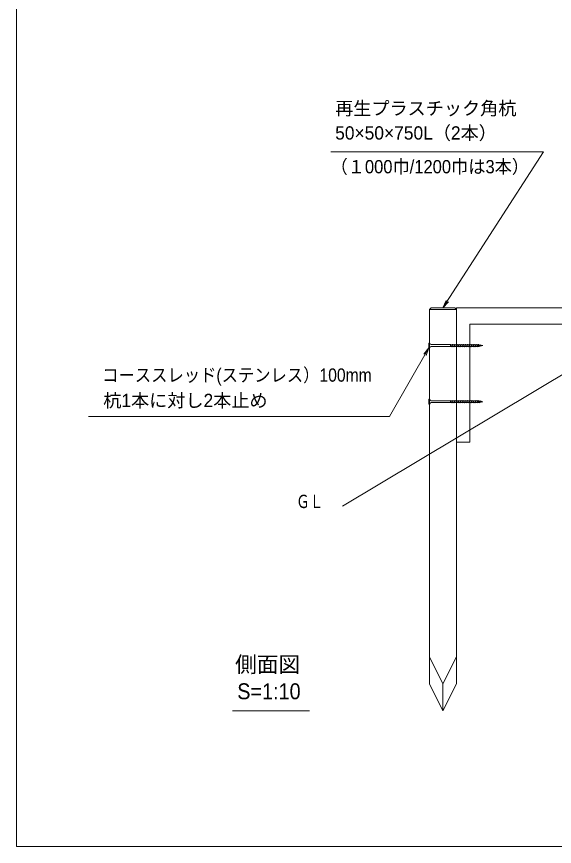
# Model space of a CAD drawing. Units: millimetres, scale not verified. Extents: x 147 to 4147, y 70 to 2840.
# Drawn here: x 147 to 1148, y 70 to 1616 of the extents above; entities that cross this region are included whole.
import ezdxf
from ezdxf.enums import TextEntityAlignment as Align

# ---------------------------------------------------------------- set-up
doc = ezdxf.new("R2010")
doc.units = ezdxf.units.MM
doc.header["$LTSCALE"] = 10
for name, color, linetype, lineweight in [('コーススレッド', 7, 'Continuous', 18), ('一般線', 7, 'Continuous', 20), ('図面枠-A3', 7, 'Continuous', 13), ('引出線', 7, 'Continuous', 13), ('縮尺', 7, 'Continuous', 15), ('角杭', 7, 'Continuous', 18), ('階段本体', 7, 'Continuous', 18)]:
    doc.layers.add(name, color=color, linetype=linetype, lineweight=lineweight)
doc.layers.add('文字', color=7, linetype='Continuous')
doc.styles.add('ＭＳ Ｐゴシック', font='')
doc.styles.get('ＭＳ Ｐゴシック').set_extended_font_data('MS PGothic')

# ---------------------------------------------------------------- blocks, each defined once
blk = doc.blocks.new('open_arrow')
at = {"color": 0, "linetype": 'Continuous', "lineweight": -2}
blk.add_lwpolyline([(7.5, 1.25), (0, 0), (7.5, -1.25)], dxfattribs=at)

msp = doc.modelspace()

# ---------------------------------------------------------------- linework, layer by layer
at = {"layer": 'コーススレッド'}
for p, q in [((914.55, 1007.5), (914.55, 998.5)), ((914.55, 1007.5), (915.55, 1007.5)), ((915.55, 1007.5), (915.55, 998.5)), ((918.55, 1004.7), (954.55, 1004.7)), ((954.55, 1005.25), (956.3, 1000.75)), ((954.55, 1005.25), (955.11, 1004.5)), ((954.55, 1005.25), (954.55, 1004.7)), ((954.55, 1004.7), (955.74, 1001.5)), ((954.55, 1001.3), (954.55, 1004.7)), ((955.11, 1004.5), (958.07, 1004.5)), ((955.11, 1004.5), (956.27, 1001.5)), ((957.75, 1004.5), (958.05, 1005.25)), ((958.05, 1005.25), (959.8, 1000.75)), ((958.05, 1005.25), (958.61, 1004.5)), ((958.07, 1004.5), (959.24, 1001.5)), ((958.61, 1004.5), (961.57, 1004.5)), ((958.61, 1004.5), (959.77, 1001.5)), ((961.25, 1004.5), (961.55, 1005.25)), ((961.55, 1005.25), (963.3, 1000.75)), ((961.55, 1005.25), (962.11, 1004.5)), ((961.57, 1004.5), (962.74, 1001.5)), ((962.11, 1004.5), (965.07, 1004.5)), ((962.11, 1004.5), (963.27, 1001.5)), ((964.75, 1004.5), (965.05, 1005.25)), ((965.05, 1005.25), (966.8, 1000.75)), ((965.05, 1005.25), (965.61, 1004.5)), ((965.07, 1004.5), (966.24, 1001.5)), ((965.61, 1004.5), (968.57, 1004.5)), ((965.61, 1004.5), (966.77, 1001.5)), ((968.25, 1004.5), (968.55, 1005.25)), ((968.55, 1005.25), (970.3, 1000.75)), ((968.55, 1005.25), (969.11, 1004.5)), ((968.57, 1004.5), (969.74, 1001.5)), ((969.11, 1004.5), (972.07, 1004.5)), ((969.11, 1004.5), (970.27, 1001.5)), ((971.75, 1004.5), (972.05, 1005.25)), ((972.05, 1005.25), (973.8, 1000.75)), ((972.05, 1005.25), (972.61, 1004.5)), ((972.07, 1004.5), (973.24, 1001.5)), ((972.61, 1004.5), (975.57, 1004.5)), ((972.61, 1004.5), (973.77, 1001.5)), ((975.25, 1004.5), (975.55, 1005.25)), ((975.55, 1005.25), (977.3, 1000.75)), ((975.55, 1005.25), (976.11, 1004.5)), ((975.57, 1004.5), (976.74, 1001.5)), ((976.11, 1004.5), (979.07, 1004.5)), ((976.11, 1004.5), (977.27, 1001.5)), ((978.75, 1004.5), (979.05, 1005.25)), ((979.05, 1005.25), (980.8, 1000.75)), ((979.05, 1005.25), (979.61, 1004.5)), ((979.07, 1004.5), (980.24, 1001.5)), ((979.61, 1004.5), (982.57, 1004.5)), ((979.61, 1004.5), (980.77, 1001.5)), ((982.25, 1004.5), (982.55, 1005.25)), ((982.55, 1005.25), (984.3, 1000.75)), ((982.55, 1005.25), (983.11, 1004.5)), ((982.57, 1004.5), (983.74, 1001.5)), ((983.11, 1004.5), (986.07, 1004.5)), ((983.11, 1004.5), (984.27, 1001.5)), ((985.75, 1004.5), (986.05, 1005.25)), ((986.05, 1005.25), (987.8, 1000.75)), ((986.05, 1005.25), (986.61, 1004.5)), ((986.07, 1004.5), (987.24, 1001.5)), ((986.61, 1004.5), (989.57, 1004.5)), ((986.61, 1004.5), (987.77, 1001.5)), ((989.25, 1004.5), (989.55, 1005.25)), ((989.55, 1005.25), (991.3, 1000.75)), ((989.55, 1005.25), (990.11, 1004.5)), ((989.57, 1004.5), (990.74, 1001.5)), ((990.11, 1004.5), (993.07, 1004.5)), ((990.11, 1004.5), (991.27, 1001.5)), ((992.75, 1004.5), (993.05, 1005.25)), ((993.05, 1005.25), (994.8, 1000.75)), ((993.05, 1005.25), (993.61, 1004.5)), ((993.07, 1004.5), (994.24, 1001.5)), ((993.61, 1004.5), (996.57, 1004.5)), ((993.61, 1004.5), (994.77, 1001.5)), ((996.25, 1004.5), (996.55, 1005.25)), ((996.55, 1005.25), (998.3, 1000.75)), ((996.55, 1005.25), (997.11, 1004.5)), ((996.57, 1004.5), (997.74, 1001.5)), ((997.11, 1004.5), (1000.07, 1004.5)), ((997.11, 1004.5), (998.27, 1001.5)), ((999.75, 1004.5), (1000.05, 1005.25)), ((1000.05, 1005.25), (1001.8, 1000.75)), ((1000.05, 1005.25), (1000.61, 1004.5)), ((1000.07, 1004.5), (1001.24, 1001.5)), ((1000.61, 1004.5), (1003.57, 1004.5)), ((1000.61, 1004.5), (1001.77, 1001.5)), ((1003.25, 1004.5), (1003.55, 1005.25)), ((1003.55, 1005.25), (1004.42, 1003)), ((1003.55, 1005.25), (1004.11, 1004.5)), ((1003.57, 1004.5), (1004.15, 1003)), ((1004.11, 1004.5), (1007.07, 1004.5)), ((1004.11, 1004.5), (1004.69, 1003)), ((1006.75, 1004.5), (1007.05, 1005.25)), ((1007.05, 1005.25), (1007.86, 1003)), ((1007.05, 1005.25), (1007.61, 1004.5)), ((1007.07, 1004.5), (1007.65, 1003)), ((1007.61, 1004.5), (1007.93, 1004.5)), ((1007.61, 1004.5), (1008.19, 1003)), ((1007.93, 1004.5), (1010.55, 1003.91)), ((914.55, 998.5), (915.55, 998.5)), ((918.55, 1001.3), (954.55, 1001.3)), ((954.55, 1001.3), (954.74, 1001.5)), ((954.74, 1001.5), (955.74, 1001.5)), ((955.74, 1001.5), (956.3, 1000.75)), ((956.27, 1001.5), (959.24, 1001.5)), ((956.3, 1000.75), (956.59, 1001.5)), ((959.24, 1001.5), (959.8, 1000.75)), ((959.77, 1001.5), (962.74, 1001.5)), ((959.8, 1000.75), (960.09, 1001.5)), ((962.74, 1001.5), (963.3, 1000.75)), ((963.27, 1001.5), (966.24, 1001.5)), ((963.3, 1000.75), (963.59, 1001.5)), ((966.24, 1001.5), (966.8, 1000.75)), ((966.77, 1001.5), (969.74, 1001.5)), ((966.8, 1000.75), (967.09, 1001.5)), ((969.74, 1001.5), (970.3, 1000.75)), ((970.27, 1001.5), (973.24, 1001.5)), ((970.3, 1000.75), (970.59, 1001.5)), ((973.24, 1001.5), (973.8, 1000.75)), ((973.77, 1001.5), (976.74, 1001.5)), ((973.8, 1000.75), (974.09, 1001.5)), ((976.74, 1001.5), (977.3, 1000.75)), ((977.27, 1001.5), (980.24, 1001.5)), ((977.3, 1000.75), (977.59, 1001.5)), ((980.24, 1001.5), (980.8, 1000.75)), ((980.77, 1001.5), (983.74, 1001.5)), ((980.8, 1000.75), (981.09, 1001.5)), ((983.74, 1001.5), (984.3, 1000.75)), ((984.27, 1001.5), (987.24, 1001.5)), ((984.3, 1000.75), (984.59, 1001.5)), ((987.24, 1001.5), (987.8, 1000.75)), ((987.77, 1001.5), (990.74, 1001.5)), ((987.8, 1000.75), (988.09, 1001.5)), ((990.74, 1001.5), (991.3, 1000.75)), ((991.27, 1001.5), (994.24, 1001.5)), ((991.3, 1000.75), (991.59, 1001.5)), ((994.24, 1001.5), (994.8, 1000.75)), ((994.77, 1001.5), (997.74, 1001.5)), ((994.8, 1000.75), (995.09, 1001.5)), ((997.74, 1001.5), (998.3, 1000.75)), ((998.27, 1001.5), (1001.24, 1001.5)), ((998.3, 1000.75), (998.59, 1001.5)), ((1001.24, 1001.5), (1001.8, 1000.75)), ((1001.77, 1001.5), (1004.74, 1001.5)), ((1001.8, 1000.75), (1002.09, 1001.5)), ((1014.55, 1003), (1003.68, 1003)), ((1004.74, 1001.5), (1003.68, 1003)), ((1004.74, 1001.5), (1005.3, 1000.75)), ((1005.3, 1000.75), (1005.59, 1001.5)), ((1005.59, 1001.5), (1007.93, 1001.5)), ((1007.93, 1001.5), (1008.21, 1001.57)), ((1008.21, 1001.57), (1008.55, 1001.12)), ((1008.55, 1001.12), (1008.8, 1001.7)), ((1008.7, 1001.68), (1011.19, 1002.24)), ((1010.42, 1003.94), (1010.55, 1004.27)), ((1010.55, 1004.27), (1011.04, 1003)), ((1010.55, 1004.27), (1010.87, 1003.84)), ((1010.55, 1003.91), (1010.9, 1003)), ((1010.87, 1003.84), (1014.55, 1003)), ((1010.87, 1003.84), (1011.19, 1003)), ((1011.42, 1002.02), (1011.19, 1002.24)), ((1011.42, 1002.02), (1011.57, 1002.33)), ((1011.46, 1002.3), (1014.55, 1003)), ((914.55, 902.96), (914.55, 893.96)), ((914.55, 902.96), (915.55, 902.96)), ((915.55, 902.96), (915.55, 893.96)), ((918.55, 900.16), (954.55, 900.16)), ((918.55, 896.76), (954.55, 896.76)), ((954.55, 900.71), (956.3, 896.21)), ((954.55, 900.71), (955.11, 899.96)), ((954.55, 900.71), (954.55, 900.16)), ((954.55, 900.16), (955.74, 896.96)), ((954.55, 896.76), (954.55, 900.16)), ((954.55, 896.76), (954.74, 896.96)), ((954.74, 896.96), (955.74, 896.96)), ((955.11, 899.96), (958.07, 899.96)), ((955.11, 899.96), (956.27, 896.96)), ((955.74, 896.96), (956.3, 896.21)), ((956.27, 896.96), (959.24, 896.96)), ((956.3, 896.21), (956.59, 896.96)), ((957.75, 899.96), (958.05, 900.71)), ((958.05, 900.71), (959.8, 896.21)), ((958.05, 900.71), (958.61, 899.96)), ((958.07, 899.96), (959.24, 896.96)), ((958.61, 899.96), (961.57, 899.96)), ((958.61, 899.96), (959.77, 896.96)), ((959.24, 896.96), (959.8, 896.21)), ((959.77, 896.96), (962.74, 896.96)), ((959.8, 896.21), (960.09, 896.96)), ((961.25, 899.96), (961.55, 900.71)), ((961.55, 900.71), (963.3, 896.21)), ((961.55, 900.71), (962.11, 899.96)), ((961.57, 899.96), (962.74, 896.96)), ((962.11, 899.96), (965.07, 899.96)), ((962.11, 899.96), (963.27, 896.96)), ((962.74, 896.96), (963.3, 896.21)), ((963.27, 896.96), (966.24, 896.96)), ((963.3, 896.21), (963.59, 896.96)), ((964.75, 899.96), (965.05, 900.71)), ((965.05, 900.71), (966.8, 896.21)), ((965.05, 900.71), (965.61, 899.96)), ((965.07, 899.96), (966.24, 896.96)), ((965.61, 899.96), (968.57, 899.96)), ((965.61, 899.96), (966.77, 896.96)), ((966.24, 896.96), (966.8, 896.21)), ((966.77, 896.96), (969.74, 896.96)), ((966.8, 896.21), (967.09, 896.96)), ((968.25, 899.96), (968.55, 900.71)), ((968.55, 900.71), (970.3, 896.21)), ((968.55, 900.71), (969.11, 899.96)), ((968.57, 899.96), (969.74, 896.96)), ((969.11, 899.96), (972.07, 899.96)), ((969.11, 899.96), (970.27, 896.96)), ((969.74, 896.96), (970.3, 896.21)), ((970.27, 896.96), (973.24, 896.96)), ((970.3, 896.21), (970.59, 896.96)), ((971.75, 899.96), (972.05, 900.71)), ((972.05, 900.71), (973.8, 896.21)), ((972.05, 900.71), (972.61, 899.96)), ((972.07, 899.96), (973.24, 896.96)), ((972.61, 899.96), (975.57, 899.96)), ((972.61, 899.96), (973.77, 896.96)), ((973.24, 896.96), (973.8, 896.21)), ((973.77, 896.96), (976.74, 896.96)), ((973.8, 896.21), (974.09, 896.96)), ((975.25, 899.96), (975.55, 900.71)), ((975.55, 900.71), (977.3, 896.21)), ((975.55, 900.71), (976.11, 899.96)), ((975.57, 899.96), (976.74, 896.96)), ((976.11, 899.96), (979.07, 899.96)), ((976.11, 899.96), (977.27, 896.96)), ((976.74, 896.96), (977.3, 896.21)), ((977.27, 896.96), (980.24, 896.96)), ((977.3, 896.21), (977.59, 896.96)), ((978.75, 899.96), (979.05, 900.71)), ((979.05, 900.71), (980.8, 896.21)), ((979.05, 900.71), (979.61, 899.96)), ((979.07, 899.96), (980.24, 896.96)), ((979.61, 899.96), (982.57, 899.96)), ((979.61, 899.96), (980.77, 896.96)), ((980.24, 896.96), (980.8, 896.21)), ((980.77, 896.96), (983.74, 896.96)), ((980.8, 896.21), (981.09, 896.96)), ((982.25, 899.96), (982.55, 900.71)), ((982.55, 900.71), (984.3, 896.21)), ((982.55, 900.71), (983.11, 899.96)), ((982.57, 899.96), (983.74, 896.96)), ((983.11, 899.96), (986.07, 899.96)), ((983.11, 899.96), (984.27, 896.96)), ((983.74, 896.96), (984.3, 896.21)), ((984.27, 896.96), (987.24, 896.96)), ((984.3, 896.21), (984.59, 896.96)), ((985.75, 899.96), (986.05, 900.71)), ((986.05, 900.71), (987.8, 896.21)), ((986.05, 900.71), (986.61, 899.96)), ((986.07, 899.96), (987.24, 896.96)), ((986.61, 899.96), (989.57, 899.96)), ((986.61, 899.96), (987.77, 896.96)), ((987.24, 896.96), (987.8, 896.21)), ((987.77, 896.96), (990.74, 896.96)), ((987.8, 896.21), (988.09, 896.96)), ((989.25, 899.96), (989.55, 900.71)), ((989.55, 900.71), (991.3, 896.21)), ((989.55, 900.71), (990.11, 899.96)), ((989.57, 899.96), (990.74, 896.96)), ((990.11, 899.96), (993.07, 899.96)), ((990.11, 899.96), (991.27, 896.96)), ((990.74, 896.96), (991.3, 896.21)), ((991.27, 896.96), (994.24, 896.96)), ((991.3, 896.21), (991.59, 896.96)), ((992.75, 899.96), (993.05, 900.71)), ((993.05, 900.71), (994.8, 896.21)), ((993.05, 900.71), (993.61, 899.96)), ((993.07, 899.96), (994.24, 896.96)), ((993.61, 899.96), (996.57, 899.96)), ((993.61, 899.96), (994.77, 896.96)), ((994.24, 896.96), (994.8, 896.21)), ((994.77, 896.96), (997.74, 896.96)), ((994.8, 896.21), (995.09, 896.96)), ((996.25, 899.96), (996.55, 900.71)), ((996.55, 900.71), (998.3, 896.21)), ((996.55, 900.71), (997.11, 899.96)), ((996.57, 899.96), (997.74, 896.96)), ((997.11, 899.96), (1000.07, 899.96)), ((997.11, 899.96), (998.27, 896.96)), ((997.74, 896.96), (998.3, 896.21)), ((998.27, 896.96), (1001.24, 896.96)), ((998.3, 896.21), (998.59, 896.96)), ((999.75, 899.96), (1000.05, 900.71)), ((1000.05, 900.71), (1001.8, 896.21)), ((1000.05, 900.71), (1000.61, 899.96)), ((1000.07, 899.96), (1001.24, 896.96)), ((1000.61, 899.96), (1003.57, 899.96)), ((1000.61, 899.96), (1001.77, 896.96)), ((1001.24, 896.96), (1001.8, 896.21)), ((1001.77, 896.96), (1004.74, 896.96)), ((1001.8, 896.21), (1002.09, 896.96)), ((1003.25, 899.96), (1003.55, 900.71)), ((1003.55, 900.71), (1004.42, 898.46)), ((1003.55, 900.71), (1004.11, 899.96)), ((1003.57, 899.96), (1004.15, 898.46)), ((1014.55, 898.46), (1003.68, 898.46)), ((1004.74, 896.96), (1003.68, 898.46)), ((1004.11, 899.96), (1007.07, 899.96)), ((1004.11, 899.96), (1004.69, 898.46)), ((1004.74, 896.96), (1005.3, 896.21)), ((1005.3, 896.21), (1005.59, 896.96)), ((1005.59, 896.96), (1007.93, 896.96)), ((1006.75, 899.96), (1007.05, 900.71)), ((1007.05, 900.71), (1007.86, 898.46)), ((1007.05, 900.71), (1007.61, 899.96)), ((1007.07, 899.96), (1007.65, 898.46)), ((1007.61, 899.96), (1007.93, 899.96)), ((1007.61, 899.96), (1008.19, 898.46)), ((1007.93, 899.96), (1010.55, 899.36)), ((1007.93, 896.96), (1008.21, 897.02)), ((1008.21, 897.02), (1008.55, 896.57)), ((1008.55, 896.57), (1008.8, 897.15)), ((1008.7, 897.13), (1011.19, 897.7)), ((1010.42, 899.39), (1010.55, 899.72)), ((1010.55, 899.72), (1011.04, 898.46)), ((1010.55, 899.72), (1010.87, 899.29)), ((1010.55, 899.36), (1010.9, 898.46)), ((1010.87, 899.29), (1014.55, 898.46)), ((1010.87, 899.29), (1011.19, 898.46)), ((1011.42, 897.47), (1011.19, 897.7)), ((1011.42, 897.47), (1011.57, 897.78)), ((1011.46, 897.75), (1014.55, 898.46)), ((914.55, 893.96), (915.55, 893.96))]:
    msp.add_line(p, q, dxfattribs=at)
for centre, radius, start, end in [((919.24, 1008.45), 3.82, 194.45494, 259.49492), ((919.3, 997.49), 3.88, 101.13472, 164.91541), ((919.24, 903.91), 3.82, 194.45494, 259.49492), ((919.3, 892.94), 3.88, 101.13472, 164.91541)]:
    msp.add_arc(centre, radius, start, end, dxfattribs=at)
at = {"layer": '一般線'}
msp.add_line((753.81, 704.15), (2684.27, 1858.36), dxfattribs=at)
at = {"layer": '図面枠-A3'}
msp.add_lwpolyline([(146.8, 70.22), (4146.8, 70.22), (4146.8, 2840.22), (146.8, 2840.22)], close=True, dxfattribs=at)
at = {"layer": '引出線'}
for points in [[(940.55, 1073), (1128.05, 1363.77), (731.53, 1363.77)], [(914.55, 998.5), (840.92, 870.99), (280.39, 870.99)]]:
    msp.add_lwpolyline(points, dxfattribs=at)
at = {"layer": '縮尺'}
msp.add_line((549, 323), (692.17, 323), dxfattribs=at)
at = {"layer": '角杭'}
for p, q in [((915.55, 1070), (918.43, 1073)), ((915.55, 373), (915.55, 1070)), ((915.55, 1070), (915.66, 1070)), ((915.66, 1070), (965.55, 1070)), ((918.43, 1073), (962.55, 1073)), ((965.55, 1070), (962.55, 1073)), ((965.55, 1070), (965.55, 373)), ((940.55, 373), (915.55, 423)), ((940.55, 373), (965.55, 423)), ((940.55, 323), (915.55, 373)), ((940.55, 323), (940.55, 373)), ((940.55, 323), (965.55, 373))]:
    msp.add_line(p, q, dxfattribs=at)
at = {"layer": '階段本体'}
for p, q in [((965.55, 1073), (1290.55, 1073)), ((965.55, 1073), (965.55, 823)), ((990.55, 823), (990.55, 1043)), ((990.55, 1043), (1320.55, 1043)), ((965.55, 823), (990.55, 823))]:
    msp.add_line(p, q, dxfattribs=at)

# ---------------------------------------------------------------- block references
at = {"layer": '引出線', "xscale": 2, "yscale": 2}
for p, rotation in [((940.55, 1073), 57.2), ((914.55, 998.5), 240)]:
    msp.add_blockref('open_arrow', p, dxfattribs=dict(at, rotation=rotation))

# ---------------------------------------------------------------- texts
at = {"layer": '文字', "style": 'ＭＳ Ｐゴシック'}
for s, p in [('再生プラスチック角杭', (739.9, 1424.95)), ('50×50×750L（2本）\u3000', (739.9, 1379.16)), ('杭1本に対し2本止め', (308.11, 880.92))]:
    msp.add_text(s, height=24.74, dxfattribs=at).set_placement(p, align=Align.BOTTOM_LEFT)
for s, width, p in [('（１000巾/1200巾は3本）', 0.95, (731.21, 1316.28)), ('コーススレッド(ステンレス）100mm', 0.9, (306.2, 928.26)), ('ＧＬ', 0.75, (667.26, 692.93))]:
    msp.add_text(s, height=24.74, dxfattribs=dict(at, width=width)).set_placement(p, align=Align.BOTTOM_LEFT)
at = {"layer": '縮尺', "style": 'ＭＳ Ｐゴシック'}
msp.add_text('側面図\u3000', height=29.69, dxfattribs=at).set_placement((553.55, 385.32), align=Align.BOTTOM_LEFT)
at = {"layer": '縮尺', "style": 'ＭＳ Ｐゴシック', "width": 0.95}
msp.add_text('S=1:10', height=29.69, dxfattribs=at).set_placement((557.6, 335.32), align=Align.BOTTOM_LEFT)

doc.saveas('drawing.dxf')
